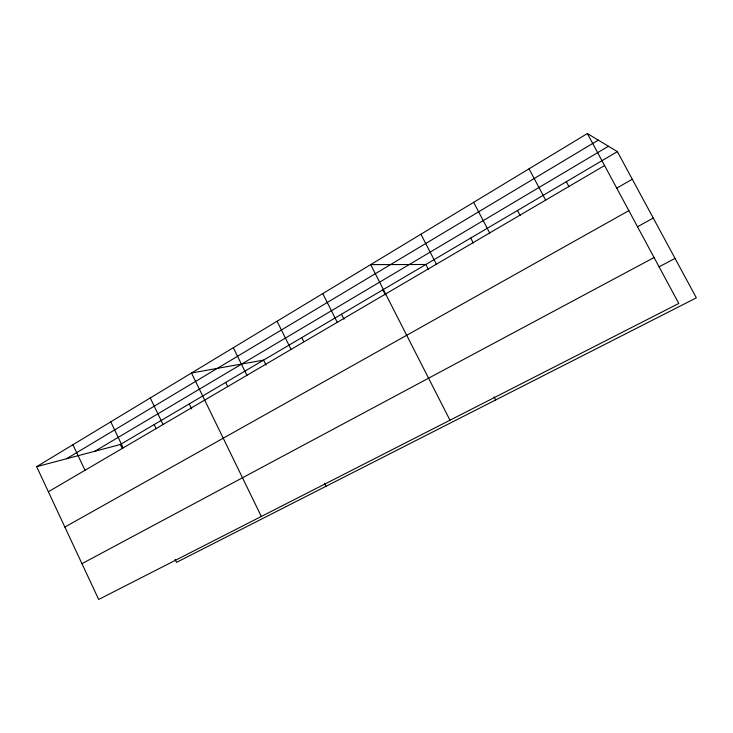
<?xml version="1.0" encoding="UTF-8"?>
<svg xmlns="http://www.w3.org/2000/svg" width="733" height="733" viewBox="0 0 733 733"><rect width="100%" height="100%" fill="white"/><g stroke="black" fill="none" stroke-linecap="round" stroke-linejoin="round"><path stroke-width="1.1" d="M587.362 133.543L678.785 303.453L98.68 599.457L36.65 466.664L587.362 133.543L617.378 151.63L696.35 297.845L176.506 562.367L175.04 559.297M66.456 458.776L598.284 140.122M94.841 451.262L608.445 146.243M36.65 466.664L120.368 444.5L617.378 151.63M48.378 491.761L604.588 165.548M616.435 188.317L632.286 179.228M64.861 527.054L628.85 210.646M637.508 226.754L653.259 218.058M81.968 563.668L654.074 257.53M659.086 266.849L675.038 258.392M566.334 181.711L569.01 186.723M529.052 168.819L545.654 200.109M517.489 210.49L520.082 215.41M473.646 202.335L489.662 232.957M470.705 238.06L473.316 243.072M420.916 234.23L436.392 264.201M428.393 269.414L425.855 264.494L370.687 264.613L449.98 420.201M494.069 396.929L495.645 399.98M382.818 289.847L385.384 294.877M341.486 314.2L343.979 319.139M322.786 293.585L337.262 322.337M301.767 337.611L303.783 341.651M277.047 321.256L291.065 349.43M266.015 365.098L263.559 360.123L191.496 372.996L261.315 516.472M324.462 483.331L325.947 486.327M233.332 347.699L246.92 375.323M225.691 382.434L227.688 386.52M189.251 403.91L191.689 408.922M150.256 397.946L163.047 424.508M154.168 424.581L156.156 428.704M110.775 421.832L123.19 447.89M120.368 444.5L122.301 448.559M72.933 444.72L85.001 470.284"/></g></svg>
